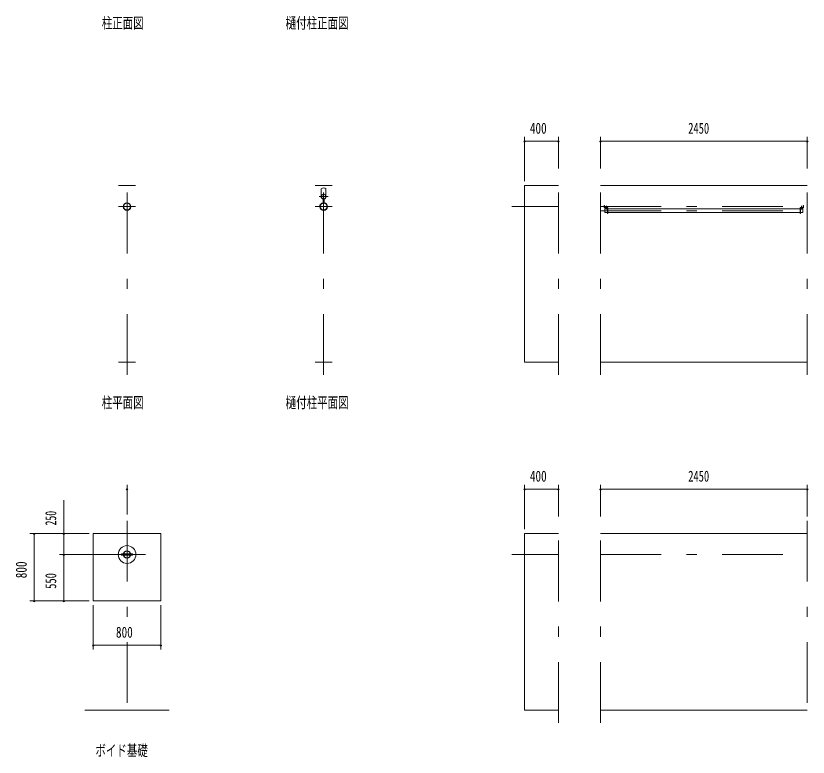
# Model space of a CAD drawing. Units: millimetres, scale not verified. Extents: x -25848 to 25858, y -10500 to 10500.
# Drawn here: x -25848 to -16459, y -8113 to 676 of the extents above; entities that cross this region are included whole.
import ezdxf
from ezdxf.enums import TextEntityAlignment as Align

# ---------------------------------------------------------------- set-up
doc = ezdxf.new("R2010")
doc.units = ezdxf.units.MM
doc.header["$LTSCALE"] = 60
doc.linetypes.add('USER3', pattern=[24, 12, -5, 2, -5])
for name, color, linetype, lineweight in [('0-2_1-05BOLD', 7, 'Continuous', 18), ('0-3_1-25CENTER', 3, 'USER3', 18), ('0-5_1-55DIM', 3, 'Continuous', 18)]:
    doc.layers.add(name, color=color, linetype=linetype, lineweight=lineweight)
doc.styles.add('ＭＳ ゴシック', font='')
doc.styles.get('ＭＳ ゴシック').set_extended_font_data('MS Gothic')

msp = doc.modelspace()

# ---------------------------------------------------------------- linework, layer by layer
at = {"layer": '0-2_1-05BOLD'}
for p, q in [((-24629.86, -1335.33), (-24429.86, -1335.33)), ((-22300.13, -1335.33), (-22100.13, -1335.33)), ((-22227.63, -1457.81), (-22227.63, -1373.23)), ((-22172.63, -1457.81), (-22172.63, -1373.23)), ((-19818.68, -1335.33), (-19418.67, -1335.33)), ((-19818.68, -3430.33), (-19818.68, -1335.33)), ((-18918.67, -1335.33), (-16468.67, -1335.33)), ((-22204.73, -1496.06), (-22204.73, -1539.41)), ((-22203.13, -1494.67), (-22203.13, -1540.88)), ((-22197.13, -1494.67), (-22197.13, -1540.88)), ((-22195.53, -1496.06), (-22195.53, -1539.41)), ((-18870.92, -1573.33), (-18874.12, -1573.33)), ((-18874.12, -1593.33), (-18874.12, -1573.33)), ((-18870.92, -1593.33), (-18870.92, -1573.33)), ((-18839.32, -1595.33), (-18868.92, -1595.33)), ((-16548.02, -1595.33), (-16518.42, -1595.33)), ((-16516.42, -1573.33), (-16513.22, -1573.33)), ((-16516.42, -1593.33), (-16516.42, -1573.33)), ((-16513.22, -1593.33), (-16513.22, -1573.33)), ((-18868.92, -1598.53), (-18839.32, -1598.53)), ((-18837.32, -1655.83), (-18866.17, -1655.83)), ((-18837.32, -1600.53), (-18837.32, -1666.33)), ((-18834.12, -1666.33), (-18837.32, -1666.33)), ((-18834.12, -1600.53), (-18834.12, -1666.33)), ((-16553.22, -1613.13), (-18834.12, -1613.13)), ((-16553.22, -1655.83), (-18834.12, -1655.83)), ((-16553.22, -1600.53), (-16553.22, -1666.33)), ((-16553.22, -1666.33), (-16550.02, -1666.33)), ((-16550.02, -1600.53), (-16550.02, -1666.33)), ((-16550.02, -1613.13), (-16521.18, -1613.13)), ((-16550.02, -1655.83), (-16521.18, -1655.83)), ((-16518.42, -1598.53), (-16548.02, -1598.53)), ((-16521.18, -1613.13), (-16521.18, -1655.83)), ((-24429.86, -3430.33), (-24629.86, -3430.33)), ((-22100.13, -3430.33), (-22300.13, -3430.33)), ((-19418.67, -3430.33), (-19818.68, -3430.33)), ((-16468.67, -3430.33), (-18918.67, -3430.33)), ((-24929.86, -6260.33), (-24929.86, -5460.33)), ((-24929.86, -5460.33), (-24129.86, -5460.33)), ((-19818.67, -5460.33), (-19418.67, -5460.33)), ((-19818.67, -7555.33), (-19818.67, -5460.33)), ((-18918.67, -5460.33), (-16468.67, -5460.33)), ((-24594.86, -5703.83), (-24573.93, -5703.83)), ((-24594.86, -5716.83), (-24594.86, -5703.83)), ((-24594.86, -5716.83), (-24573.93, -5716.83)), ((-24569.68, -5703.83), (-24490.04, -5703.83)), ((-24569.68, -5716.83), (-24490.04, -5716.83)), ((-24485.78, -5703.83), (-24464.86, -5703.83)), ((-24485.78, -5716.83), (-24464.86, -5716.83)), ((-24464.86, -5716.83), (-24464.86, -5703.83)), ((-24029.86, -7555.33), (-25029.86, -7555.33)), ((-19418.67, -7555.33), (-19818.67, -7555.33)), ((-16468.67, -7555.33), (-18918.67, -7555.33))]:
    msp.add_line(p, q, dxfattribs=at)
for points in [[(-18837.32, -1613.13), (-18866.17, -1613.13), (-18866.17, -1655.83)], [(-24929.86, -6260.33), (-24129.86, -6260.33), (-24129.86, -5460.33)]]:
    msp.add_lwpolyline(points, dxfattribs=at)
for centre, radius in [((-22200.13, -1467.33), 27.5), ((-22200.13, -1435.98), 2.25), ((-24529.86, -1585.33), 44.55), ((-24529.86, -1585.33), 40.35), ((-22200.13, -1585.33), 44.55), ((-22200.13, -1585.33), 40.35), ((-22200.13, -1633.73), 2.25), ((-24529.86, -5710.33), 105), ((-24529.86, -5710.33), 44.55), ((-24529.86, -5710.33), 40.35)]:
    msp.add_circle(centre, radius, dxfattribs=at)
for centre, radius, start, end in [((-22200.13, -1408.73), 44.9, 52.23546, 127.76454), ((-22200.13, -1467.33), 29.1, 90, 260.90512), ((-22200.13, -1484.73), 44.9, 109.58864, 127.76454), ((-22200.13, -1435.98), 3.85, 270, 218.65778), ((-22200.13, -1467.33), 29.1, 279.09488, 84.06984), ((-22200.13, -1484.73), 44.9, 52.23546, 70.41136), ((-22200.13, -1585.33), 46.15, 95.72713, 270.00108), ((-22200.13, -1585.33), 46.15, 273.78915, 84.28163), ((-18868.92, -1593.33), 5.2, 180, 270), ((-18868.92, -1593.33), 2, 180, 270), ((-18839.32, -1600.53), 5.2, 0, 90), ((-16548.02, -1600.53), 5.2, 90, 180), ((-16518.42, -1593.33), 2, 270, 0), ((-16518.42, -1593.33), 5.2, 270, 0), ((-22200.13, -1633.73), 3.85, 142.09248, 90), ((-18839.32, -1600.53), 2, 0, 90), ((-16548.02, -1600.53), 2, 90, 180)]:
    msp.add_arc(centre, radius, start, end, dxfattribs=at)
at = {"layer": '0-3_1-25CENTER'}
for p, q in [((-24529.86, -3580.33), (-24529.86, -1185.33)), ((-22200.13, -3580.33), (-22200.13, -1185.33)), ((-19418.67, -3580.33), (-19418.67, -1185.33)), ((-18918.67, -3580.33), (-18918.67, -1185.33)), ((-16468.67, -3580.33), (-16468.67, -1185.33)), ((-22255.13, -1467.33), (-22145.13, -1467.33)), ((-24629.86, -1585.33), (-24429.86, -1585.33)), ((-22300.13, -1585.33), (-22100.13, -1585.33)), ((-22189.37, -1517.8), (-22210.89, -1517.8)), ((-19968.67, -1585.33), (-19418.67, -1585.33)), ((-18918.67, -1585.33), (-16468.67, -1585.33)), ((-18849.12, -1576.33), (-18849.12, -1618.13)), ((-16538.22, -1576.33), (-16538.22, -1618.13)), ((-18918.67, -1634.48), (-16468.67, -1634.48)), ((-24529.86, -5310.33), (-24529.86, -7705.33)), ((-19418.67, -7705.33), (-19418.67, -5310.33)), ((-18918.67, -7705.33), (-18918.67, -5310.33)), ((-16468.67, -5310.33), (-16468.67, -7705.33)), ((-25029.86, -5710.33), (-24029.86, -5710.33)), ((-19968.67, -5710.33), (-19418.67, -5710.33)), ((-18918.67, -5710.33), (-16468.67, -5710.33))]:
    msp.add_line(p, q, dxfattribs=at)
at = {"layer": '0-5_1-55DIM'}
for p, q in [((-19808.67, -810.33), (-19828.67, -810.33)), ((-19818.68, -760.33), (-19818.68, -1285.33)), ((-19818.68, -810.33), (-19418.67, -810.33)), ((-19408.67, -810.33), (-19428.67, -810.33)), ((-19418.67, -760.33), (-19418.67, -1135.33)), ((-18908.67, -810.33), (-18928.67, -810.33)), ((-18918.67, -760.33), (-18918.67, -1135.33)), ((-18918.67, -810.33), (-16468.67, -810.33)), ((-16458.67, -810.33), (-16478.67, -810.33)), ((-16468.67, -760.33), (-16468.67, -1135.33)), ((-24519.86, -4935.33), (-24539.86, -4935.33)), ((-24529.86, -5235.33), (-24529.86, -4885.33)), ((-19808.67, -4935.33), (-19828.67, -4935.33)), ((-19818.67, -4885.33), (-19818.67, -5410.33)), ((-19818.67, -4935.33), (-19418.67, -4935.33)), ((-19408.67, -4935.33), (-19428.67, -4935.33)), ((-19418.67, -4885.33), (-19418.67, -5260.33)), ((-18908.67, -4935.33), (-18928.67, -4935.33)), ((-18918.67, -4885.33), (-18918.67, -5260.33)), ((-18918.67, -4935.33), (-16468.67, -4935.33)), ((-16458.67, -4935.33), (-16478.67, -4935.33)), ((-16468.67, -4885.33), (-16468.67, -5260.33)), ((-25279.86, -5460.33), (-25279.86, -5067.83)), ((-25679.86, -5460.33), (-24979.86, -5460.33)), ((-25619.86, -5460.33), (-25639.86, -5460.33)), ((-25629.86, -6260.33), (-25629.86, -5460.33)), ((-25269.86, -5460.33), (-25289.86, -5460.33)), ((-25279.86, -5710.33), (-25279.86, -5460.33)), ((-25329.86, -5710.33), (-24979.86, -5710.33)), ((-25269.86, -5710.33), (-25289.86, -5710.33)), ((-25279.86, -6260.33), (-25279.86, -5710.33)), ((-25679.86, -6260.33), (-24979.86, -6260.33)), ((-25619.86, -6260.33), (-25639.86, -6260.33)), ((-25269.86, -6260.33), (-25289.86, -6260.33)), ((-24929.86, -6835.33), (-24929.86, -6310.33)), ((-24129.86, -6835.33), (-24129.86, -6310.33)), ((-24919.86, -6785.33), (-24939.86, -6785.33)), ((-24929.86, -6785.33), (-24129.86, -6785.33)), ((-24119.86, -6785.33), (-24139.86, -6785.33))]:
    msp.add_line(p, q, dxfattribs=at)
for centre in [(-19818.67, -810.33), (-19418.67, -810.33), (-18918.67, -810.33), (-16468.67, -810.33), (-24529.86, -4935.33), (-19818.67, -4935.33), (-19418.67, -4935.33), (-18918.67, -4935.33), (-16468.67, -4935.33), (-25629.86, -5460.33), (-25279.86, -5460.33), (-25279.86, -5710.33), (-25629.86, -6260.33), (-25279.86, -6260.33), (-24929.86, -6785.33), (-24129.86, -6785.33)]:
    msp.add_arc(centre, 10, 180, 0, dxfattribs=at)

# ---------------------------------------------------------------- texts
at = {"layer": '0-5_1-55DIM', "color": 7, "style": 'ＭＳ ゴシック'}
for s, width, p in [('柱正面図', 0.7, (-24829.86, 487.43)), ('樋付柱正面図', 0.7, (-22650.13, 487.43)), ('400', 0.75, (-19756.3, -760.33)), ('2450', 0.7, (-17879.68, -760.33)), ('柱平面図', 0.7, (-24829.86, -4012.56)), ('樋付柱平面図', 0.7, (-22650.13, -4012.56)), ('400', 0.75, (-19756.3, -4885.33)), ('2450', 0.7, (-17879.68, -4885.33)), ('800', 0.75, (-24661.27, -6735.33)), ('ボイド基礎', 0.7, (-24904.86, -8137.56))]:
    msp.add_text(s, height=130.2, dxfattribs=dict(at, width=width)).set_placement(p, align=Align.BOTTOM_LEFT)
for s, width, p in [('250', 0.65, (-25329.86, -5365.91)), ('800', 0.75, (-25679.86, -5991.73)), ('550', 0.7, (-25329.86, -6116.82))]:
    msp.add_text(s, height=130.2, rotation=90, dxfattribs=dict(at, width=width)).set_placement(p, align=Align.BOTTOM_LEFT)

doc.saveas('drawing.dxf')
